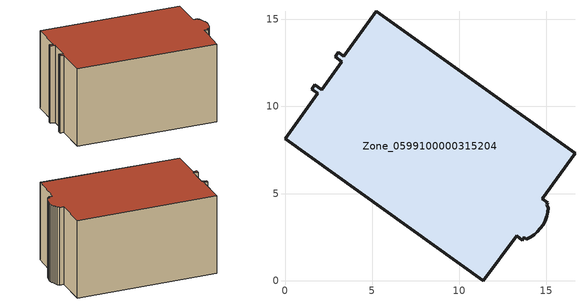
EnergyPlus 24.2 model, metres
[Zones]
Zone_0599100000315204
 floor ground (C_G): 3.27,12.58 2.88,12.87 3.05,13.11 3.37,12.88 5.24,15.46 16.66,7.31 14.77,4.7 15.1,4.47 15.03,4.36 15.13,4.19 15.1,3.93 15.04,3.68 14.95,3.44 14.82,3.21 14.68,3 14.5,2.8 14.31,2.63 14.09,2.49 13.86,2.37 13.74,2.48 13.63,2.33 13.3,2.56 11.38,0 0,8.16 1.87,10.77 1.55,11 1.72,11.24 2.12,10.96 z0
 wall outside (C_F): 3.37,12.88 3.05,13.11 2.88,12.87 3.27,12.58 2.12,10.96 1.72,11.24 1.55,11 1.87,10.77 0,8.16 11.38,0 13.3,2.56 13.63,2.33 13.74,2.48 13.86,2.37 14.09,2.49 14.31,2.63 14.5,2.8 14.68,3 14.82,3.21 14.95,3.44 15.04,3.68 15.1,3.93 15.13,4.19 15.03,4.36 15.1,4.47 14.77,4.7 16.66,7.31 5.24,15.46 3.37,12.88 z0:7.92
 roof outside (C_R): 3.27,12.58 2.12,10.96 1.72,11.24 1.55,11 1.87,10.77 0,8.16 11.38,0 13.3,2.56 13.63,2.33 13.74,2.48 13.86,2.37 14.09,2.49 14.31,2.63 14.5,2.8 14.68,3 14.82,3.21 14.95,3.44 15.04,3.68 15.1,3.93 15.13,4.19 15.03,4.36 15.1,4.47 14.77,4.7 16.66,7.31 5.24,15.46 3.37,12.88 3.05,13.11 2.88,12.87 z7.92
[BUILDING]
Pand.0599100000315204: North Axis=0; Terrain=City; Loads Convergence Tolerance Value=0.04; Temperature Convergence Tolerance Value=0.4; Solar Distribution=FullExterior; Maximum Number of Warmup Days=25; Minimum Number of Warmup Days=1
[Site:Location]
Rotterdam.The.Hague.AP_ZH_NLD Design_Conditions: Latitude=51.96; Longitude=4.45; Time Zone=1; Elevation=-4.5
[SITE:GROUNDTEMPERATURE:BUILDINGSURFACE]
18, 18, 18, 18, 18, 18, 18, 18, 18, 18, 18, 18
[MATERIAL] Thermal Absorptance=0.9; Solar Absorptance=0.7; Visible Absorptance=0.7
Name | Roughness | Thickness | Conductivity | Density | Specific Heat
G.D.1992-2005 | MediumSmooth | 0.15 | 0.06 | 540 | 1210
F.D.1992-2005 | Rough | 0.3 | 0.12 | 1920 | 840
R.D.1992-2005 | MediumRough | 0.2 | 0.08 | 1500 | 1000
[CONSTRUCTION]
C_G: G.D.1992-2005
C_F: F.D.1992-2005
C_R: R.D.1992-2005
[ZONE]
Zone_0599100000315204: Type=1; Multiplier=1; Ceiling Height=Autocalculate; Volume=Autocalculate; Floor Area=autocalculate; Part of Total Floor Area=Yes
[ZONEINFILTRATION:DESIGNFLOWRATE]
Infil_Zone_0599100000315204: Zone or ZoneList or Space or SpaceList=Zone_0599100000315204; Schedule=AlwaysOn; Design Flow Rate Calculation Method=Flow/Area; Flow Rate per Floor Area=0.0021; Constant Term Coefficient=1; Temperature Term Coefficient=0; Velocity Term Coefficient=0; Velocity Squared Term Coefficient=0
[HVACTEMPLATE:ZONE:IDEALLOADSAIRSYSTEM]
Zone_0599100000315204: Maximum Heating Supply Air Temperature=50; Minimum Cooling Supply Air Temperature=13; Maximum Heating Supply Air Humidity Ratio=0.0156; Minimum Cooling Supply Air Humidity Ratio=0.0077; Heating Limit=NoLimit; Cooling Limit=NoLimit; Dehumidification Control Type=ConstantSensibleHeatRatio; Cooling Sensible Heat Ratio=0.7; Dehumidification Setpoint=60; Humidification Control Type=None; Humidification Setpoint=30; Outdoor Air Method=None; Outdoor Air Flow Rate per Person=0.00944; Outdoor Air Flow Rate per Zone Floor Area=0; Outdoor Air Flow Rate per Zone=0; Demand Controlled Ventilation Type=None; Outdoor Air Economizer Type=NoEconomizer; Heat Recovery Type=None; Sensible Heat Recovery Effectiveness=0.7; Latent Heat Recovery Effectiveness=0.65
[ZONECONTROL:THERMOSTAT]
ThermostatControl_Zone_0599100000315204: Zone or ZoneList=Zone_0599100000315204; Control Type Schedule=DualSetpointControlType; Control 1=Thermostat_Zone_0599100000315204; Temperature Difference Between Cutout And Setpoint=0
[THERMOSTATSETPOINT:DUALSETPOINT]
Thermostat_Zone_0599100000315204: Heating Setpoint Temperature Schedule=HeatingSetpoint_Zone_0599100000315204; Cooling Setpoint Temperature Schedule=CoolingSetpoint_Zone_0599100000315204
[SCHEDULE:COMPACT]
HeatingSetpoint_Zone_0599100000315204: Through: 12/31, For: AllDays, Until: 24:00, 21
CoolingSetpoint_Zone_0599100000315204: Through: 12/31, For: AllDays, Until: 24:00, 24
DualSetpointControlType: Through: 12/31, For: AllDays, Until: 24:00, 4
AlwaysOn: Through: 12/31, For: AllDays, Until: 24:00, 1
